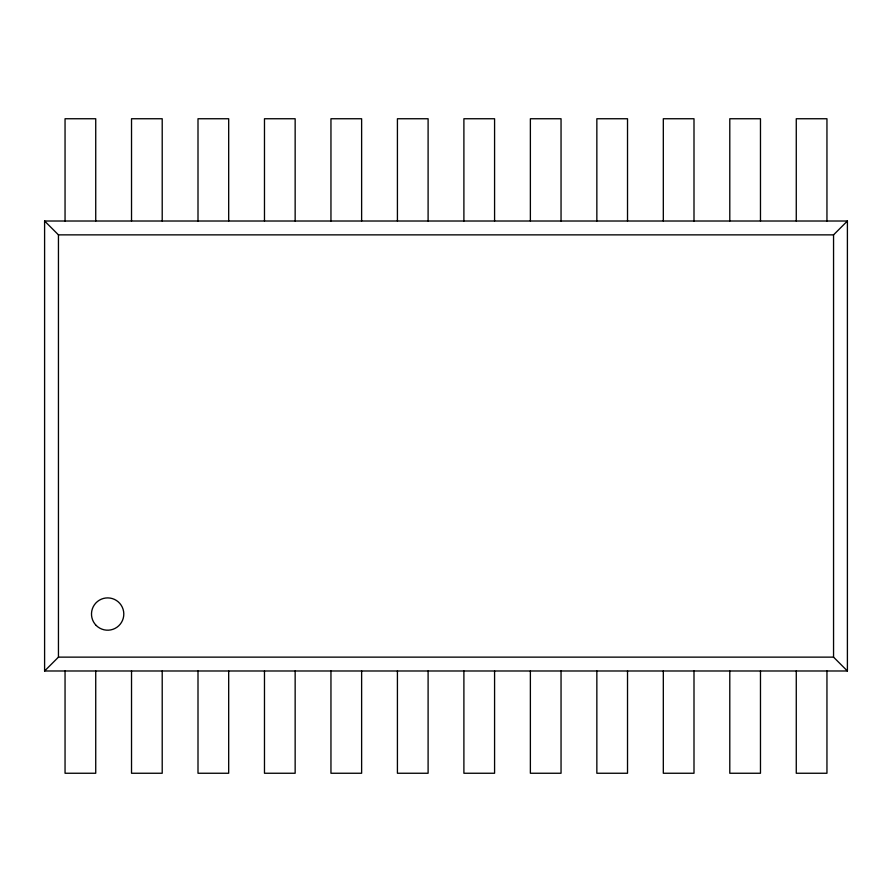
<?xml version="1.0" encoding="UTF-8"?>
<svg xmlns="http://www.w3.org/2000/svg" width="892" height="892" viewBox="0 0 892 892"><rect width="100%" height="100%" fill="white"/><g stroke="black" fill="none" stroke-linecap="round" stroke-linejoin="round"><path stroke-width="1.34" d="M44.6 670.985L58.448 657.136L833.552 657.136L847.4 670.985L847.4 221.015L44.6 221.015L44.6 670.985L847.4 670.985M44.6 221.015L58.448 234.864L833.552 234.864L847.4 221.015M833.552 234.864L833.552 657.136M826.951 221.015L826.951 118.748L796.266 118.748L796.266 221.015M826.951 670.985L826.951 773.252L796.266 773.252L796.266 670.985M760.475 221.015L760.475 118.748L729.79 118.748L729.79 221.015M760.475 670.985L760.475 773.252L729.79 773.252L729.79 670.985M693.998 221.015L693.998 118.748L663.313 118.748L663.313 221.015M693.998 670.985L693.998 773.252L663.313 773.252L663.313 670.985M627.522 221.015L627.522 118.748L596.848 118.748L596.848 221.015M627.522 670.985L627.522 773.252L596.848 773.252L596.848 670.985M561.046 221.015L561.046 118.748L530.372 118.748L530.372 221.015M561.046 670.985L561.046 773.252L530.372 773.252L530.372 670.985M494.581 221.015L494.581 118.748L463.896 118.748L463.896 221.015M494.581 670.985L494.581 773.252L463.896 773.252L463.896 670.985M428.104 221.015L428.104 118.748L397.419 118.748L397.419 221.015M428.104 670.985L428.104 773.252L397.419 773.252L397.419 670.985M361.628 221.015L361.628 118.748L330.954 118.748L330.954 221.015M361.628 670.985L361.628 773.252L330.954 773.252L330.954 670.985M295.152 221.015L295.152 118.748L264.478 118.748L264.478 221.015M295.152 670.985L295.152 773.252L264.478 773.252L264.478 670.985M228.686 221.015L228.686 118.748L198.002 118.748L198.002 221.015M228.686 670.985L228.686 773.252L198.002 773.252L198.002 670.985M162.21 221.015L162.21 118.748L131.525 118.748L131.525 221.015M162.21 670.985L162.21 773.252L131.525 773.252L131.525 670.985M95.734 221.015L95.734 118.748L65.049 118.748L65.049 221.015M95.734 670.985L95.734 773.252L65.049 773.252L65.049 670.985M58.448 234.864L58.448 657.136M96.224 625.47A16.156 16.156 0 0 0 123.252 618.234A16.156 16.156 0 0 0 103.461 598.443A16.156 16.156 0 0 0 96.224 625.47"/></g></svg>
